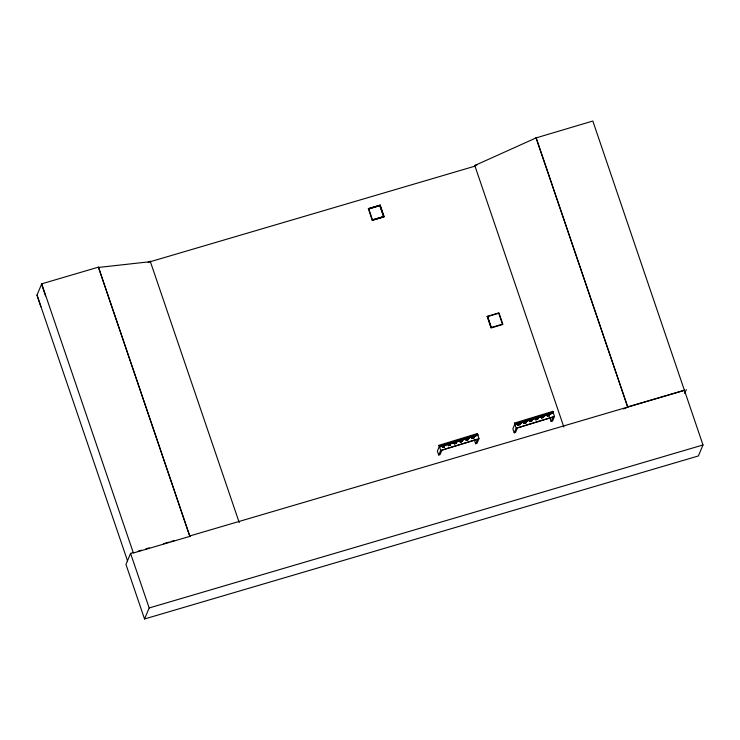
<?xml version="1.0" encoding="UTF-8"?>
<svg xmlns="http://www.w3.org/2000/svg" width="740" height="740" viewBox="0 0 740 740"><rect width="100%" height="100%" fill="white"/><g stroke="black" fill="none" stroke-linecap="round" stroke-linejoin="round"><path stroke-width="1.11" d="M444.435 445.757C443.796 448.005 445.286 444.231 442.909 446.22L442.557 446.729M442.714 446.923L444.074 446.146L444.222 446.646M448.431 444.842L448.542 445.249M454.351 443.186L456.007 442.918L456.192 442.15L454.675 442.622L454.416 443.454L456.192 442.15M455.84 442.548L455.97 443.019M460.188 441.281L461.889 441.123L462.075 440.356L460.548 440.818L460.345 441.715L460.188 441.281L462.075 440.356M460.308 441.392L461.853 441.031M467.957 438.552L466.191 439.588L467.957 438.552L467.773 439.32C465.821 439.32 466.228 440.152 466.098 439.403M467.773 439.449L467.597 438.95L467.745 439.449M472.083 438.099L471.99 437.756M473.471 437.174L473.628 437.645M519.933 423.53L519.693 424.103C512.857 426.906 524.124 422.753 518.055 424.381M524.114 423.095L525.631 422.503L525.816 421.735L524.077 422.836M529.96 421.3L530.173 420.403L531.699 419.932L531.514 420.699L529.84 420.783L529.988 421.291M531.338 420.348L531.514 420.82L531.338 420.394M535.88 419.469C536.093 417.656 535.473 420.635 537.388 418.896C538.637 417.249 533.956 418.544 535.705 419.904L537.647 419.312L537.305 418.35M535.362 418.951L537.647 418.322C533.207 420.579 538.035 417.73 537.351 418.997M541.569 417.221L541.726 417.693M549.052 414.992C547.868 415.048 547.054 416.648 547.813 415.001C550.255 413.077 548.645 416.713 549.339 414.529M549.034 415.177L549.126 415.427M40.904 306.786L37 295.057L41.718 283.836L98.411 267.149L189.94 536.63L98.411 267.149M133.866 552.438L130.573 553.4L125.957 564.398L144.541 618.973L698.375 455.96L703 444.971L592.832 121.027L536.056 137.917L627.724 407.083L623.57 408.952M144.541 618.973L149.166 607.975L130.573 553.4M368.354 208.652L380.157 205.184L368.354 208.652L372.248 220.317L384.06 216.839L380.157 205.184M368.788 208.883L379.935 205.6L368.788 208.883L372.47 219.9L383.616 216.617L379.935 205.6M372.248 220.317L384.097 216.755L380.12 205.276M372.47 219.9L383.653 216.524L379.897 205.692M487.549 316.627L498.732 313.251L502.451 324.175L491.268 327.552L487.549 316.627L491.268 327.552M475.635 443.732L477.485 439.329L441.91 450.216L440.06 454.61L438.737 455.017L440.679 450.401L438.977 445.314L477.282 433.594L478.984 438.681L477.041 443.297L475.635 443.732L474.248 439.8M442.798 447.293L442.298 446.387L442.557 447.524L444.5 446.932L444.157 445.97M442.557 447.524L442.298 446.387M444.019 445.98L444.352 446.942M448.098 444.768C450.401 442.705 451.539 445.915 448.44 445.73L448.181 444.583L448.625 445.637M448.792 444.416L448.551 444.99L450.318 443.954C448.625 443.723 447.811 446.257 450.124 444.721L450.318 443.954M449.892 444.176L450.382 445.138M454.055 442.788L454.323 443.926L456.256 443.334L455.923 442.372M454.323 443.926L456.339 443.149M455.775 442.381L456.118 443.343M462.056 441.401C461.233 439.135 463.388 442.733 460.206 442.132L459.938 440.985M460.206 442.132L462.223 441.355M465.923 439.273L466.08 440.328L468.022 439.736L467.68 438.774M466.08 440.328L468.096 439.551M467.939 439.606L467.597 438.644L468.022 439.736M471.704 437.386L471.963 438.533L473.905 437.932L473.563 436.979M473.841 436.757L473.6 437.322C469.179 439.44 477.087 435.879 472.314 437.22L472.111 437.923M471.963 438.533L473.979 437.756M473.813 437.803L473.48 436.841L473.905 437.932M551.134 421.504L552.984 417.11L517.417 427.998L515.567 432.391L514.235 432.798L516.178 428.183L514.476 423.095L552.78 411.366L554.491 416.454L552.549 421.079L551.134 421.504L549.755 417.582M518.24 425.213L517.797 424.159L518.065 425.306L519.998 424.714L519.665 423.752M518.472 424.187L519.998 423.715L518.222 424.769L518.407 424.002M518.065 425.306L517.797 424.159M519.517 423.752L519.859 424.714M523.679 422.364L523.938 423.511L525.881 422.91L525.622 421.772M525.816 421.735L525.567 422.559M529.562 420.561L529.822 421.707L531.764 421.115L531.283 420.154M531.477 420.57L531.699 419.932M531.616 421.115L531.338 420.015M535.547 418.849L535.89 419.811L535.446 418.766M535.825 419.469L537.573 418.128M541.245 417.147L541.763 418.007L541.43 417.055M541.699 417.369L543.456 416.333L543.271 417.101L541.643 417.48L543.456 416.333M543.188 416.555L543.521 417.517L541.828 417.878M543.659 416.121A2.164 0.463 -19.4 0 0 544.205 415.121A2.164 0.463 -19.4 0 0 540.885 416.454A2.164 0.463 -19.4 0 0 543.141 416.333L543.604 417.332M547.461 416.305C544.964 413.013 551.06 419.127 548.923 414.761M627.724 407.083L536.139 137.714M684.667 393.55L686.332 389.582M442.909 446.22L442.724 446.988L444.259 446.572M454.351 443.269L454.675 442.622M460.613 441.012L460.363 441.595L462.139 440.541L460.548 440.818M467.717 439.125L466.191 439.8L466.431 439.024M472.379 437.405L473.905 436.942L472.055 437.978L472.314 437.22M524.013 422.725L525.576 422.3L524.105 422.966L524.29 422.198M530.173 420.403L529.942 421.273L529.859 420.81M543.197 416.842L541.745 417.573L541.93 416.796M547.877 415.186L547.582 415.797L549.404 414.724L547.813 415.001M450.087 444.638L448.607 445.193L450.382 444.139L448.856 444.611M454.305 443.038L456.256 442.344L454.739 442.807M466.172 439.523L468.022 438.746L466.496 439.209M524.105 422.966L525.881 421.92L524.355 422.383M541.745 417.573L543.521 416.518L542.004 416.99M454.49 443.389L455.979 442.871M531.385 420.348L529.988 421.171L531.764 420.117L530.238 420.588M148.185 262.33L474.988 166.139L474.775 165.51L536.056 137.917M439.495 445.998L477.799 434.269M439.708 446.581L465.969 438.543M469.253 437.534L478.012 434.861M515.003 423.77L553.307 412.05M439.505 447.062L471.241 437.349M473.434 436.683L477.809 435.342M459.864 441.17L461.806 440.578M442.973 446.405L444.5 445.943L442.724 446.988L444.194 446.322M515.207 424.362L523.957 421.68M526.149 421.014L542.568 415.982M544.76 415.316L553.511 412.633M473.554 437.211L472.129 437.988M515.003 424.843L523.763 422.161M527.047 421.153L546.74 415.131M548.932 414.456L553.307 413.114M541.486 416.916L541.587 418.109M442.64 447.349L444.574 446.757M450.457 444.953L448.514 445.545L448.181 444.583M518.074 424.381L519.748 424.298M529.803 420.81L531.385 420.533M525.955 422.734L525.4 421.957M537.721 419.127L537.221 418.22L537.647 419.312M547.545 416.121L547.369 415.112M549.478 415.529L548.978 414.622M440.679 450.401L478.984 438.681M516.178 428.183L554.491 416.454M476.976 164.863L474.701 165.529L474.913 166.167M627.807 406.871L684.5 390.193M138.241 551.143L141.534 550.181M145.91 548.886L149.203 547.924M163.438 543.734L168.914 542.115M171.107 541.476L174.39 540.505M189.727 535.991L684.417 390.396M190.078 536.306L133.385 552.993L41.718 283.836M149.166 607.975L703 444.971M98.272 267.464L150.387 261.683M549.062 414.752L549.404 415.714M543.095 416.417L543.521 417.517M525.456 421.819L525.881 422.91M514.235 432.798L512.857 428.876L514.707 424.473L514.476 423.095M461.714 440.439L462.139 441.539M438.737 455.017L437.349 451.095L439.199 446.701L438.977 445.314M474.775 165.51L563.843 427.026M150.165 261.054L239.233 522.57M37 295.057L127.548 560.929M41.579 284.151L45.492 295.88M552.78 411.366L553.011 412.754M477.282 433.594L477.513 434.972M443.584 445.933A2.164 0.463 -19.4 0 1 442.085 445.684A2.164 0.463 -19.4 0 1 445.536 444.518A2.164 0.463 -19.4 0 1 444.12 445.748M448.949 444.278A2.164 0.463 -19.4 0 1 448.301 443.676A2.164 0.463 -19.4 0 1 451.65 442.761A2.164 0.463 -19.4 0 1 449.467 444.13M467.643 438.552A2.164 0.463 -19.4 0 1 465.386 438.681A2.164 0.463 -19.4 0 1 468.707 437.34A2.164 0.463 -19.4 0 1 468.152 438.348M455.877 442.15A2.164 0.463 -19.4 0 1 453.62 442.279A2.164 0.463 -19.4 0 1 456.95 440.938A2.164 0.463 -19.4 0 1 456.395 441.947M460.706 440.67A2.164 0.463 -19.4 0 1 460.058 440.069A2.164 0.463 -19.4 0 1 463.407 439.162A2.164 0.463 -19.4 0 1 461.224 440.531M519.082 423.715A2.164 0.463 -19.4 0 1 517.584 423.465A2.164 0.463 -19.4 0 1 521.034 422.3A2.164 0.463 -19.4 0 1 519.619 423.53M524.447 422.05A2.164 0.463 -19.4 0 1 523.467 421.661A2.164 0.463 -19.4 0 1 526.566 420.514A2.164 0.463 -19.4 0 1 526.473 421.3M526.01 421.523A2.164 0.463 -19.4 0 1 524.965 421.911M536.213 418.452A2.164 0.463 -19.4 0 1 535.566 417.85A2.164 0.463 -19.4 0 1 538.914 416.935A2.164 0.463 -19.4 0 1 536.731 418.313M487.142 316.304L491.046 327.968L502.895 324.407L498.954 312.835L487.105 316.396M442.668 446.35A2.164 0.463 -19.4 0 0 445.924 444.925A2.164 0.463 -19.4 0 0 443.075 445.369A2.164 0.463 -19.4 0 0 442.668 446.35M448.542 444.555A2.164 0.463 -19.4 0 0 451.798 443.131A2.164 0.463 -19.4 0 0 448.958 443.565A2.164 0.463 -19.4 0 0 448.542 444.555M466.191 439.153A2.164 0.463 -19.4 0 0 469.447 437.729A2.164 0.463 -19.4 0 0 466.607 438.163A2.164 0.463 -19.4 0 0 466.191 439.153M454.425 442.751A2.164 0.463 -19.4 0 0 457.681 441.327A2.164 0.463 -19.4 0 0 454.841 441.771A2.164 0.463 -19.4 0 0 454.425 442.751M460.308 440.957A2.164 0.463 -19.4 0 0 463.564 439.532A2.164 0.463 -19.4 0 0 460.724 439.967A2.164 0.463 -19.4 0 0 460.308 440.957M472.065 437.358A2.164 0.463 -19.4 0 0 475.321 435.925A2.164 0.463 -19.4 0 0 472.481 436.369A2.164 0.463 -19.4 0 0 472.065 437.358M472 437.164A2.164 0.463 -19.4 0 0 475.256 435.74A2.164 0.463 -19.4 0 0 472.416 436.184A2.164 0.463 -19.4 0 0 472 437.164M518.166 424.131A2.164 0.463 -19.4 0 0 521.423 422.707A2.164 0.463 -19.4 0 0 518.583 423.141A2.164 0.463 -19.4 0 0 518.166 424.131M524.049 422.337A2.164 0.463 -19.4 0 0 527.305 420.903A2.164 0.463 -19.4 0 0 524.466 421.347A2.164 0.463 -19.4 0 0 524.049 422.337M541.689 416.935A2.164 0.463 -19.4 0 0 544.945 415.51A2.164 0.463 -19.4 0 0 542.106 415.945A2.164 0.463 -19.4 0 0 541.689 416.935M529.923 420.533A2.164 0.463 -19.4 0 0 533.188 419.108A2.164 0.463 -19.4 0 0 530.34 419.543A2.164 0.463 -19.4 0 0 529.923 420.533M529.859 420.348A2.164 0.463 -19.4 0 0 533.115 418.914A2.164 0.463 -19.4 0 0 530.275 419.358A2.164 0.463 -19.4 0 0 529.859 420.348M535.806 418.729A2.164 0.463 -19.4 0 0 539.062 417.305A2.164 0.463 -19.4 0 0 536.223 417.749A2.164 0.463 -19.4 0 0 535.806 418.729M547.572 415.131A2.164 0.463 -19.4 0 0 550.828 413.706A2.164 0.463 -19.4 0 0 547.989 414.141A2.164 0.463 -19.4 0 0 547.572 415.131M547.508 414.946A2.164 0.463 -19.4 0 0 550.764 413.521A2.164 0.463 -19.4 0 0 547.915 413.956A2.164 0.463 -19.4 0 0 547.508 414.946"/></g></svg>
